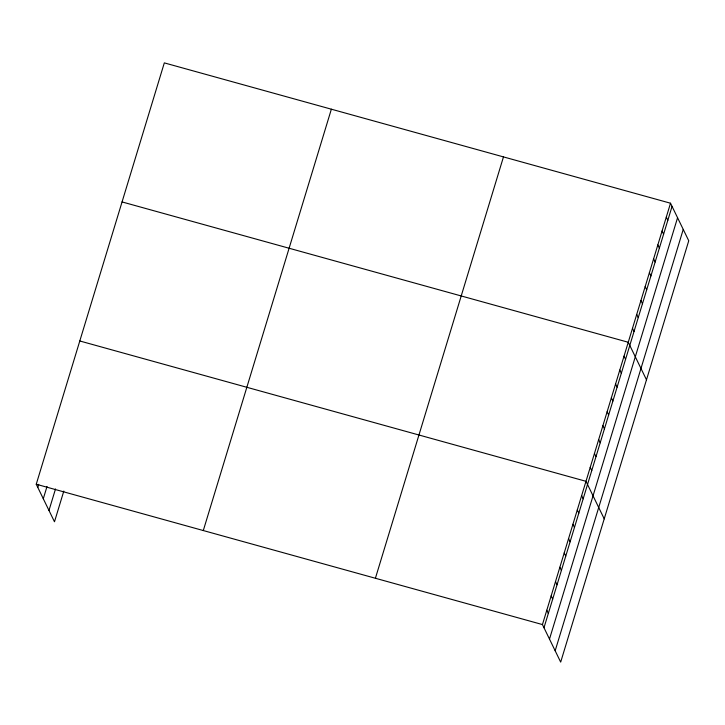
<?xml version="1.0" encoding="UTF-8"?>
<svg xmlns="http://www.w3.org/2000/svg" width="725" height="725" viewBox="0 0 725 725"><rect width="100%" height="100%" fill="white"/><g stroke="black" fill="none" stroke-linecap="round" stroke-linejoin="round"><path stroke-width="1.09" d="M63.809 491.088L54.484 521.783L36.25 484.237L164.321 62.885L670.516 203.218L688.75 240.763L560.679 662.115L542.445 624.569L670.516 203.218M37.782 487.399L38.715 484.327M43.292 498.746L47.025 486.466M48.974 510.436L55.508 488.949M203.299 530.546L331.37 109.194M375.405 578.26L503.476 156.908M543.986 627.732L672.057 206.38M549.496 639.078L677.567 217.727M555.169 650.769L683.24 229.417M122.054 201.931L628.258 342.263L646.482 379.809M79.795 340.977L585.99 481.309L604.224 518.855M36.25 484.237L542.445 624.569M666.293 217.119L667.825 220.282M662.061 231.03L663.602 234.193M657.838 244.932L659.378 248.095M653.615 258.834L655.146 261.997M649.382 272.736L650.923 275.899M645.159 286.647L646.7 289.81M640.936 300.549L642.468 303.712M636.704 314.451L638.245 317.613M632.481 328.362L634.013 331.524M624.026 356.165L625.566 359.328M619.803 370.076L621.334 373.239M615.579 383.978L617.111 387.141M611.347 397.88L612.888 401.043M607.124 411.782L608.656 414.945M602.901 425.693L604.433 428.856M598.669 439.595L600.209 442.757M594.446 453.497L595.977 456.659M590.213 467.407L591.754 470.57M581.64 495.637L583.172 498.8M577.281 509.965L578.822 513.128M572.931 524.284L574.463 527.447M568.572 538.612L570.113 541.774M564.222 552.939L565.754 556.102M559.863 567.267L561.404 570.43M555.513 581.595L557.045 584.758M551.154 595.914L552.695 599.077M546.804 610.242L548.336 613.404"/></g></svg>
